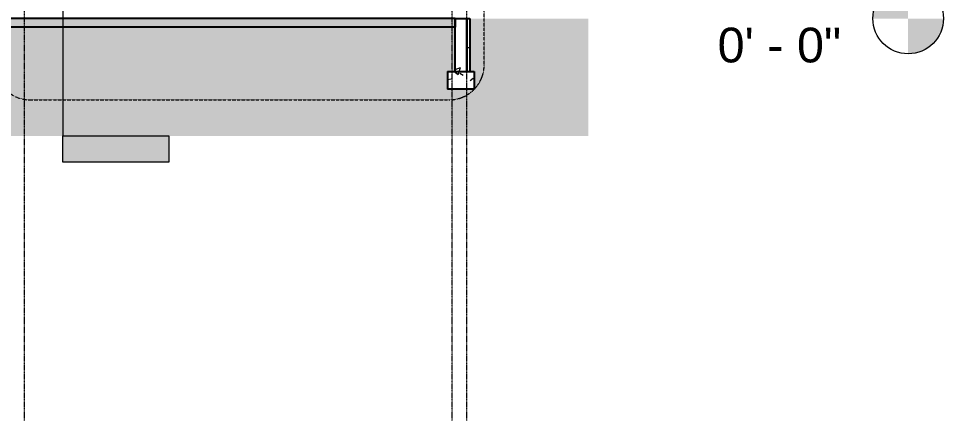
# Model space of a CAD drawing. Header units: inches. Extents: x 21380 to 98133, y -290 to 853.
# Drawn here: x 25977 to 26605, y -273 to 0 of the extents above; entities that cross this region are included whole.
import ezdxf

# ---------------------------------------------------------------- set-up
doc = ezdxf.new("R2010")
doc.units = ezdxf.units.IN
doc.header["$MEASUREMENT"] = 0
doc.linetypes.add('Dash Dot 3_16_', pattern=[0.3125, 0.1875, -0.0625, 0, -0.0625])
doc.linetypes.add('Grid Line 1_2_', pattern=[0.875, 0.5, -0.125, 0.125, -0.125])
for name, color, linetype, lineweight in [('A-ANNO-SYMB', 150, 'Continuous', 9), ('A-FLOR', 192, 'Continuous', 9), ('A-FLOR-LEVL', 51, 'Continuous', 9), ('A-FLOR-PATT', 8, 'Continuous', 25), ('A-WALL-PATT', 111, 'Continuous', 25), ('C-TOPO', 7, 'Continuous', 9), ('G-ANNO-SYMB', 111, 'Continuous', 9), ('L-SITE-WALL', 31, 'Continuous', 9), ('S-FNDN', 32, 'Continuous', 9), ('S-GRID', 1, 'Continuous', 9)]:
    doc.layers.add(name, color=color, linetype=linetype, lineweight=lineweight)
doc.styles.add('Arial', font='arial.ttf', dxfattribs={"height": 23.60479})
pattern_1 = [(50, (22097.104, 100.19), (55.0854, -4.81984), [5.76, -63.36]), (355, (22097.104, 100.19), (-10.6557, 57.7685), [4.608, -50.688]), (100.451, (22101.695, 99.787), (44.4295, 52.94866), [4.895, -53.848]), (46.184, (22097.104, 115.55), (81.9644, -12.7121), [8.64, -95.04]), (96.636, (22103.935, 114.49), (71.7815, 74.8124), [7.343, -80.772]), (351.184, (22097.1, 115.55), (71.782, 74.8124), [6.912, -76.032]), (21, (22104.784, 111.71), (45.84207, -30.92146), [5.76, -63.36]), (326, (22104.784, 111.71), (18.6871, 55.6915), [4.608, -50.688]), (71.451, (22108.605, 109.13), (64.5289, 24.7701), [4.895, -53.848]), (37.5, (22097.104, 100.189), (0.933895, 25.56682), [2.534, -47.539, 2.534, -48.922, -50.88]), (37.5, (22097.104, 100.189), (0.933895, 25.56682), [-101.53, 2.534, -48.346]), (7.5, (22097.104, 100.19), (20.20404, 30.2913), [2.534, -26.803, 2.534, -46.387, -19.392]), (7.5, (22097.104, 100.19), (20.20404, 30.2913), [-78.259, 2.534, -16.858]), (327.5, (22079.978, 100.19), (40.99778, -1.7324), [2.534, -16.666, 2.534, -57.37, -79.488]), (327.5, (22079.978, 100.19), (40.99778, -1.7324), [-79.104, 2.534, -76.954]), (317.5, (22072.298, 100.19), (44.78888, 7.68784), [2.534, -22.426, 2.534, -37.248, -56.448]), (317.5, (22072.298, 100.19), (44.78888, 7.68784), [-64.742, 2.534, -53.914])]

# ---------------------------------------------------------------- blocks, each defined once
blk = doc.blocks.new('Struct_Xcel_Sports Complex_rvt-1-Building Section - East_West looking North')
at = {"layer": 'A-FLOR-PATT', "lineweight": 9}
h = blk.add_hatch(dxfattribs=at)
h.set_pattern_fill('FP_8', style=0, pattern_type=2)
h.set_pattern_definition(pattern_1)
h.paths.add_polyline_path([(22772.64, -6), (26273.39, -6), (26273.39, 0), (22772.64, 0), (22772.64, -1.69)], flags=0)
at = {"layer": 'A-WALL-PATT', "lineweight": 9}
h = blk.add_hatch(dxfattribs=at)
h.set_pattern_fill('FP_8', style=0, pattern_type=2)
h.set_pattern_definition(pattern_1)
h.paths.add_polyline_path([(26281.39, -36), (26281.39, 0), (26273.39, 0), (26273.39, -36)], flags=0)
at = {"layer": 'S-FNDN'}
h = blk.add_hatch(dxfattribs=at)
h.set_pattern_fill('FP_8', color=256, style=0, pattern_type=2)
h.set_pattern_definition(pattern_1)
h.paths.add_polyline_path([(26286.39, -48), (26286.39, -36), (26268.39, -36), (26268.39, -48)], flags=0)
at = {"layer": 'A-FLOR', "color": 250, "lineweight": 25}
for p, q in [((26273.39, 0), (22772.64, 0)), ((26273.39, -6), (22772.64, -6)), ((26273.39, 0), (26273.39, -6))]:
    blk.add_line(p, q, dxfattribs=at)
at = {"layer": 'L-SITE-WALL', "color": 250, "lineweight": 25}
for p, q in [((26273.39, -36), (26273.39, 0)), ((26273.39, 0), (26281.39, 0)), ((26281.39, 0), (26281.39, -36)), ((26273.39, -36), (26281.39, -36))]:
    blk.add_line(p, q, dxfattribs=at)
at = {"layer": 'S-FNDN', "color": 250, "lineweight": 25}
for p, q in [((26268.39, -36), (26286.39, -36)), ((26268.39, -36), (26268.39, -48)), ((26286.39, -36), (26286.39, -48)), ((26286.39, -48), (26268.39, -48))]:
    blk.add_line(p, q, dxfattribs=at)
blk = doc.blocks.new('Level - Level Head - Circle-15001-Building Section - East_West looking North')
at = {"layer": 'A-FLOR-LEVL'}
h = blk.add_hatch(color=256, dxfattribs=at)
edge = h.paths.add_edge_path(flags=0)
edge.add_line((26581.32, 0), (26557.32, 0))
edge.add_arc((26581.32, 0), 24, 90, 180, ccw=False)
edge.add_line((26581.32, 24), (26581.32, 0))
h = blk.add_hatch(color=256, dxfattribs=at)
edge = h.paths.add_edge_path(flags=0)
edge.add_line((26581.32, -24), (26581.32, 0))
edge.add_line((26581.32, 0), (26605.32, 0))
edge.add_arc((26581.32, 0), 24, 270, 360, ccw=False)
blk.add_circle((26581.32, 0), 24, dxfattribs=at)
blk = doc.blocks.new('Section - 3_32_ x 3_8_-18514-Building Section - East_West looking North')
at = {"layer": 'G-ANNO-SYMB'}
blk.add_hatch(color=256, dxfattribs=at).paths.add_polyline_path([(22946.16, -79.66), (22874.16, -79.66), (22874.16, -97.66), (22946.16, -97.66)], flags=0)
for p, q in [((22874.16, -97.66), (22874.16, -79.66)), ((22874.16, -79.66), (22946.16, -79.66)), ((22946.16, -79.66), (22946.16, -97.66)), ((22946.16, -97.66), (22874.16, -97.66))]:
    blk.add_line(p, q, dxfattribs=at)

msp = doc.modelspace()

# ---------------------------------------------------------------- hatches: boundary and pattern name
at = {"layer": 'A-WALL-PATT', "lineweight": 9}
h = msp.add_hatch(dxfattribs=at)
h.set_pattern_fill('FP_5', color=256, style=0, pattern_type=2)
h.set_pattern_definition([(0, (22097.104, 100.19), (0, 24), []), (90, (22097.104, 100.19), (-24, 1e-15), [])])
h.paths.add_polyline_path([(26283.39, -36), (26283.39, 0), (26281.39, 0), (26281.39, -36)], flags=0)
at = {"layer": 'C-TOPO'}
h = msp.add_hatch(dxfattribs=at)
h.set_pattern_fill('FP_2', color=256, style=0, pattern_type=2)
h.set_pattern_definition([(0, (22097.104, 100.19), (48, 48), [48, -48]), (0, (22097.104, 118.19), (48, 48), [48, -48]), (0, (22097.104, 136.19), (48, 48), [48, -48]), (90, (22103.104, 142.19), (-48, 48), [48, -48]), (90, (22121.104, 142.19), (-48, 48), [48, -48]), (90, (22139.104, 142.19), (-48, 48), [48, -48])])
h.paths.add_polyline_path([(25802.5, -79.81), (26363.98, -79.81), (26363.98, 0), (26283.39, 0), (26283.39, -36), (26286.39, -36), (26286.39, -48), (26268.39, -48), (26268.39, -36), (26273.39, -36), (26273.39, -6), (22772.64, -6), (22772.64, -79.81), (25521.76, -79.81)], flags=0)

# ---------------------------------------------------------------- linework, layer by layer
at = {"layer": 'A-ANNO-SYMB', "linetype": 'Dash Dot 3_16_'}
for p, q in [((26293.24, -31.34), (26293.24, 397.79)), ((25984.91, -55.34), (26269.24, -55.34))]:
    msp.add_line(p, q, dxfattribs=at)
for centre, start, end in [((25984.91, -31.34), 180, 270), ((26269.24, -31.34), 270, 0)]:
    msp.add_arc(centre, 24, start, end, dxfattribs=at)
at = {"layer": 'G-ANNO-SYMB'}
msp.add_line((26006.82, 545.16), (26006.82, -79.66), dxfattribs=at)
at = {"layer": 'L-SITE-WALL', "lineweight": 25}
for p, q in [((26281.39, -36), (26281.39, 0)), ((26281.39, 0), (26283.39, 0)), ((26283.39, 0), (26283.39, -36)), ((26281.39, -36), (26283.39, -36))]:
    msp.add_line(p, q, dxfattribs=at)
at = {"layer": 'S-GRID', "linetype": 'Grid Line 1_2_'}
for p, q in [((25980.89, -273.16), (25980.89, 671.89)), ((25980.89, -273.16), (25980.89, 671.89)), ((26271.39, -273.16), (26271.39, 671.89)), ((26271.39, -273.16), (26271.39, 671.89)), ((26281.39, -273.16), (26281.39, 671.89)), ((26281.39, -273.16), (26281.39, 671.89))]:
    msp.add_line(p, q, dxfattribs=at)

# ---------------------------------------------------------------- block references
at = {"lineweight": 5}
msp.add_blockref('Struct_Xcel_Sports Complex_rvt-1-Building Section - East_West looking North', (0, 0), dxfattribs=at)
at = {"layer": 'A-FLOR-LEVL'}
msp.add_blockref('Level - Level Head - Circle-15001-Building Section - East_West looking North', (0, 0), dxfattribs=at)
at = {"layer": 'G-ANNO-SYMB'}
msp.add_blockref('Section - 3_32_ x 3_8_-18514-Building Section - East_West looking North', (3132.66, 0), dxfattribs=at)

# ---------------------------------------------------------------- texts
at = {"layer": 'A-FLOR-LEVL', "insert": (26535.8, -6.23), "char_height": 23.605, "width": 99.936, "attachment_point": 3, "line_spacing_factor": 0.938532, "style": 'Arial', "bg_fill": 3, "box_fill_scale": 1.25, "bg_fill_color": 0, "bg_fill_transparency": 0}
msp.add_mtext('0\' - 0"', dxfattribs=at)

doc.saveas('drawing.dxf')
